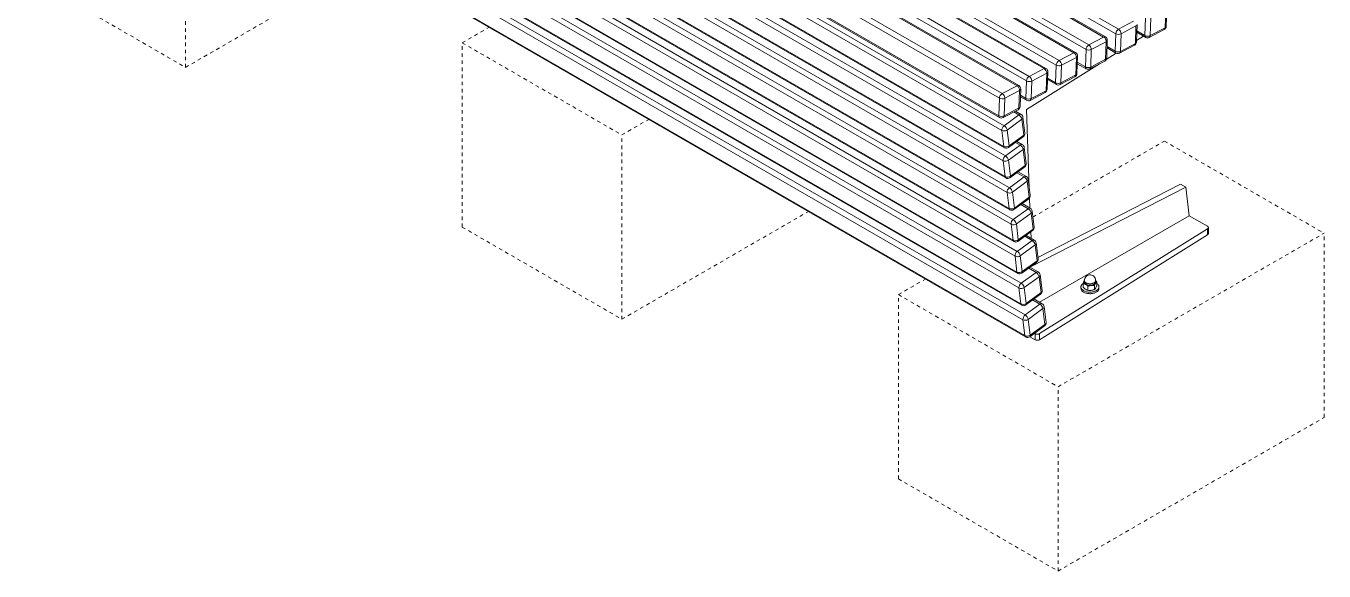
# Model space of a CAD drawing. Header units: inches. Extents: x -2 to 178, y 1 to 131.
# Drawn here: x 131.59 to 168.2, y 24.3 to 39.67 of the extents above; entities that cross this region are included whole.
import ezdxf

# ---------------------------------------------------------------- set-up
doc = ezdxf.new("R2010")
doc.units = ezdxf.units.IN
doc.linetypes.add('HIDDEN', pattern=[1.905, 1.27, -0.635])
doc.layers.add('ZANO_R', color=7, linetype='Continuous', lineweight=0)
doc.layers.add('ZANO_R_przerywana', color=250, linetype='HIDDEN', lineweight=0)

msp = doc.modelspace()

# ---------------------------------------------------------------- linework, layer by layer
at = {"layer": 'ZANO_R'}
for p, q in [((162.3278, 39.45193), (135.4726, 54.9551)), ((135.55072, 55.08309), (162.40592, 39.57991)), ((134.7113, 54.63947), (161.5665, 39.13629)), ((161.98621, 39.3581), (135.13101, 54.86128)), ((162.03608, 39.3616), (135.18088, 54.86478)), ((133.87189, 54.19586), (160.72709, 38.69268)), ((161.1468, 38.91449), (134.2916, 54.41767)), ((161.19667, 38.91799), (134.34147, 54.42117)), ((161.48839, 39.00831), (134.63319, 54.51149)), ((160.30738, 38.47087), (133.45218, 53.97405)), ((160.35726, 38.47437), (133.50205, 53.97755)), ((160.64898, 38.5647), (133.79377, 54.06787)), ((159.54299, 37.98395), (132.68778, 53.48713)), ((159.59286, 37.98745), (132.73765, 53.49063)), ((159.80956, 38.12108), (132.95436, 53.62426)), ((133.03248, 53.75224), (159.88768, 38.24907)), ((159.04516, 37.63416), (132.18996, 53.13734)), ((132.26808, 53.26532), (159.12328, 37.76215)), ((132.17222, 52.64244), (159.02742, 37.13926)), ((132.19413, 52.59017), (159.04933, 37.08699)), ((132.3234, 52.36111), (159.17861, 36.85793)), ((159.11423, 36.7234), (132.25903, 52.22657)), ((132.31489, 51.77804), (159.1701, 36.27486)), ((132.3362, 51.7406), (159.19141, 36.23742)), ((159.15095, 35.86963), (132.29574, 51.37281)), ((132.36012, 51.50734), (159.21532, 36.00416)), ((132.35161, 50.92427), (159.20681, 35.42109)), ((132.37292, 50.88683), (159.22812, 35.38365)), ((132.47184, 50.61027), (159.32704, 35.10709)), ((159.26267, 34.97255), (132.40747, 50.47573)), ((132.46333, 50.02719), (159.31854, 34.52402)), ((132.48464, 49.98976), (159.33984, 34.48658)), ((159.3744, 34.07548), (132.5192, 49.57866)), ((132.58357, 49.71319), (159.43877, 34.21001)), ((132.57506, 49.13012), (159.43026, 33.62694)), ((132.59637, 49.09268), (159.45157, 33.58951)), ((132.6953, 48.81612), (159.5505, 33.31294)), ((159.48613, 33.17841), (132.63092, 48.68158)), ((132.68679, 48.23305), (159.54199, 32.72987)), ((132.7081, 48.19561), (159.5633, 32.69243)), ((159.59785, 32.28133), (132.74265, 47.78451)), ((132.80702, 47.91905), (159.66222, 32.41587)), ((132.79851, 47.33597), (159.65371, 31.83279)), ((132.81982, 47.29854), (159.67502, 31.79536)), ((159.70958, 31.38426), (132.85438, 46.88744)), ((132.91875, 47.02197), (159.77395, 31.51879)), ((132.91024, 46.4389), (159.76544, 30.93572)), ((132.93155, 46.40146), (159.78675, 30.89828)), ((163.71915, 39.61875), (163.73688, 40.11365)), ((163.75015, 39.65825), (163.76789, 40.15316)), ((162.40592, 39.57991), (162.82562, 39.80172)), ((162.89747, 39.67004), (162.47776, 39.44823)), ((162.87973, 39.17513), (162.89747, 39.67004)), ((162.91074, 39.21464), (162.92848, 39.70954)), ((163.14948, 39.40064), (163.16722, 39.89554)), ((163.27399, 39.34645), (163.6937, 39.56826)), ((163.31718, 39.89184), (163.29944, 39.39694)), ((163.29944, 39.39694), (163.71915, 39.61875)), ((161.5665, 39.13629), (161.98621, 39.3581)), ((162.05806, 39.22642), (161.63835, 39.00461)), ((162.04032, 38.73152), (162.05806, 39.22642)), ((162.07132, 38.77102), (162.08906, 39.26593)), ((162.31006, 38.95702), (162.3278, 39.45193)), ((162.47776, 39.44823), (162.46003, 38.95333)), ((162.46003, 38.95333), (162.87973, 39.17513)), ((163.10793, 39.385), (162.91243, 39.26178)), ((162.92072, 39.49308), (163.17139, 39.34837)), ((162.92211, 39.53189), (163.14948, 39.40064)), ((160.72709, 38.69268), (161.1468, 38.91449)), ((161.23191, 38.32741), (161.24965, 38.82231)), ((161.47065, 38.51341), (161.48839, 39.00831)), ((161.63835, 39.00461), (161.62061, 38.50971)), ((162.33961, 38.90075), (162.05803, 38.72328)), ((162.0813, 39.04946), (162.33197, 38.90476)), ((162.08269, 39.08828), (162.31006, 38.95702)), ((162.43458, 38.90284), (162.85429, 39.12464)), ((161.86704, 38.6029), (159.8147, 37.30936)), ((159.88768, 38.24907), (160.30738, 38.47087)), ((160.63124, 38.06979), (160.64898, 38.5647)), ((160.79894, 38.561), (160.7812, 38.0661)), ((161.21864, 38.78281), (160.79894, 38.561)), ((161.20091, 38.2879), (161.21864, 38.78281)), ((161.24189, 38.60585), (161.49256, 38.46114)), ((161.24328, 38.64467), (161.47065, 38.51341)), ((161.59517, 38.45922), (162.01487, 38.68103)), ((161.62061, 38.50971), (162.04032, 38.73152)), ((159.79182, 37.62618), (159.80956, 38.12108)), ((159.95952, 38.11739), (159.94179, 37.62248)), ((160.37923, 38.33919), (159.95952, 38.11739)), ((160.36149, 37.84429), (160.37923, 38.33919)), ((160.3925, 37.8838), (160.41024, 38.3787)), ((160.40248, 38.16223), (160.65315, 38.01753)), ((160.40387, 38.20105), (160.63124, 38.06979)), ((160.75575, 38.01561), (161.17546, 38.23742)), ((160.7812, 38.0661), (161.20091, 38.2879)), ((159.12328, 37.76215), (159.54299, 37.98395)), ((159.61483, 37.85227), (159.19513, 37.63047)), ((159.59709, 37.35737), (159.61483, 37.85227)), ((159.6281, 37.39688), (159.64584, 37.89178)), ((159.63947, 37.71413), (159.79182, 37.62618)), ((159.91634, 37.57199), (160.33605, 37.7938)), ((159.94179, 37.62248), (160.36149, 37.84429)), ((159.02742, 37.13926), (159.04516, 37.63416)), ((159.19513, 37.63047), (159.17739, 37.13556)), ((159.17739, 37.13556), (159.59709, 37.35737)), ((159.63808, 37.67532), (159.81373, 37.57391)), ((159.15194, 37.08507), (159.57165, 37.30688)), ((159.17861, 36.85793), (159.59496, 37.16279)), ((159.67995, 37.03939), (159.2636, 36.73453)), ((159.59496, 37.16279), (159.45351, 37.24445)), ((159.65797, 37.17457), (159.49706, 37.26747)), ((159.73581, 36.59086), (159.67995, 37.03939)), ((159.76607, 36.64727), (159.71021, 37.09581)), ((159.8147, 37.30936), (159.88958, 35.09661)), ((159.1701, 36.27486), (159.11423, 36.7234)), ((159.2636, 36.73453), (159.31946, 36.28599)), ((159.21532, 36.00416), (159.63167, 36.30903)), ((159.30712, 36.2437), (159.72347, 36.54857)), ((159.31946, 36.28599), (159.73581, 36.59086)), ((159.63167, 36.30903), (159.50008, 36.38499)), ((159.69468, 36.32081), (159.53685, 36.41192)), ((159.80278, 35.7935), (159.74692, 36.24204)), ((159.71666, 36.18562), (159.30031, 35.88076)), ((159.30031, 35.88076), (159.35617, 35.43222)), ((159.77252, 35.73709), (159.71666, 36.18562)), ((159.20681, 35.42109), (159.15095, 35.86963)), ((159.34383, 35.38994), (159.76018, 35.6948)), ((159.35617, 35.43222), (159.77252, 35.73709)), ((159.7434, 35.41195), (159.53679, 35.53122)), ((159.80641, 35.42373), (159.57356, 35.55815)), ((159.32704, 35.10709), (159.7434, 35.41195)), ((159.82839, 35.28855), (159.41204, 34.98369)), ((159.88425, 34.84001), (159.82839, 35.28855)), ((159.91451, 34.89643), (159.85864, 35.34497)), ((160.13295, 33.1425), (164.1503, 35.21093)), ((164.1503, 35.21093), (164.30033, 35.12432)), ((159.31854, 34.52402), (159.26267, 34.97255)), ((159.41204, 34.98369), (159.4679, 34.53515)), ((159.45556, 34.49286), (159.87191, 34.79772)), ((159.4679, 34.53515), (159.88425, 34.84001)), ((159.89872, 34.82634), (159.90868, 34.53212)), ((159.96419, 32.89175), (164.30033, 35.12432)), ((164.30033, 35.12432), (164.40097, 34.31618)), ((159.43877, 34.21001), (159.85512, 34.51488)), ((159.85512, 34.51488), (159.64851, 34.63415)), ((159.91814, 34.52666), (159.68529, 34.66108)), ((160.02623, 33.99936), (159.97037, 34.44789)), ((159.43026, 33.62694), (159.3744, 34.07548)), ((159.94011, 34.39148), (159.52376, 34.08661)), ((159.52376, 34.08661), (159.57962, 33.63808)), ((159.99598, 33.94294), (159.94011, 34.39148)), ((164.40097, 34.31618), (160.17852, 31.87861)), ((164.91524, 34.0193), (164.40097, 34.31618)), ((159.56728, 33.59579), (159.98363, 33.90065)), ((159.57962, 33.63808), (159.99598, 33.94294)), ((159.96685, 33.6178), (159.76024, 33.73708)), ((160.02986, 33.62958), (159.79702, 33.764)), ((159.93134, 33.86236), (159.93741, 33.68295)), ((160.17831, 30.99355), (164.91753, 33.95139)), ((160.17831, 30.8203), (164.91753, 33.77814)), ((164.91753, 33.77814), (164.91753, 33.95139)), ((164.9401, 33.81141), (164.9401, 33.98466)), ((159.5505, 33.31294), (159.96685, 33.6178)), ((160.05184, 33.4944), (159.63549, 33.18954)), ((160.1077, 33.04587), (160.05184, 33.4944)), ((160.13796, 33.10228), (160.0821, 33.55082)), ((159.54199, 32.72987), (159.48613, 33.17841)), ((159.63549, 33.18954), (159.69135, 32.741)), ((159.67901, 32.69871), (160.09536, 33.00358)), ((159.69135, 32.741), (160.1077, 33.04587)), ((159.66222, 32.41587), (160.07857, 32.72073)), ((160.16356, 32.59733), (159.74721, 32.29247)), ((160.07857, 32.72073), (159.87197, 32.84)), ((160.14159, 32.73251), (159.90874, 32.86693)), ((159.96367, 32.90715), (159.96419, 32.89175)), ((160.21943, 32.14879), (160.16356, 32.59733)), ((160.24969, 32.20521), (160.19382, 32.65374)), ((159.65371, 31.83279), (159.59785, 32.28133)), ((159.74721, 32.29247), (159.80308, 31.84393)), ((161.34532, 32.30944), (161.34532, 32.26613)), ((161.40811, 32.41244), (161.40811, 32.2986)), ((161.43865, 32.47857), (161.4408, 32.48213)), ((161.4408, 32.4819), (161.43865, 32.47857)), ((161.4408, 32.49135), (161.4408, 32.45237)), ((161.53885, 32.32814), (161.53885, 32.2143)), ((161.73068, 32.35136), (161.73068, 32.23752)), ((161.75906, 32.45237), (161.75906, 32.49135)), ((161.79176, 32.45888), (161.79176, 32.34504)), ((161.85454, 32.26613), (161.85454, 32.30944)), ((159.79074, 31.80164), (160.20709, 32.1065)), ((159.80308, 31.84393), (160.21943, 32.14879)), ((160.1903, 31.82366), (159.98369, 31.94293)), ((160.25332, 31.83544), (160.02047, 31.96986)), ((159.77395, 31.51879), (160.1903, 31.82366)), ((160.27529, 31.70025), (159.85894, 31.39539)), ((160.33115, 31.25172), (160.27529, 31.70025)), ((160.36141, 31.30813), (160.30555, 31.75667)), ((159.76544, 30.93572), (159.70958, 31.38426)), ((159.85894, 31.39539), (159.9148, 30.94686)), ((159.90246, 30.90457), (160.31881, 31.20943)), ((159.9148, 30.94686), (160.33115, 31.25172)), ((159.90475, 30.90624), (160.056, 30.81892)), ((160.03705, 31.00311), (160.056, 30.99217)), ((160.056, 30.81892), (160.056, 30.99217)), ((160.17831, 30.99355), (160.17831, 30.8203))]:
    msp.add_line(p, q, dxfattribs=at)
at = {"layer": 'ZANO_R', "flags": 128}
for points in [[(161.40811, 32.40609), (161.39851, 32.39934), (161.38442, 32.3877), (161.37234, 32.37532), (161.36239, 32.36234), (161.35465, 32.34885), (161.34921, 32.335), (161.3461, 32.32092), (161.34537, 32.30672), (161.34701, 32.29255), (161.35102, 32.27854), (161.35734, 32.26481), (161.36594, 32.2515), (161.37672, 32.23874), (161.38958, 32.22663)], [(161.38958, 32.22663), (161.4044, 32.2153), (161.42106, 32.20484), (161.43938, 32.19536), (161.4592, 32.18695), (161.48033, 32.17968), (161.50259, 32.17362), (161.52575, 32.16883), (161.5496, 32.16536), (161.57392, 32.16322), (161.59849, 32.16246), (161.62307, 32.16306), (161.64743, 32.16504), (161.67135, 32.16836), (161.69461, 32.173), (161.71697, 32.17891), (161.73825, 32.18604), (161.75824, 32.19432), (161.77674, 32.20368), (161.7936, 32.21402), (161.80865, 32.22526), (161.82175, 32.23728), (161.83277, 32.24998), (161.84163, 32.26323), (161.84823, 32.27691), (161.85251, 32.29089), (161.85443, 32.30505), (161.85397, 32.31925), (161.85114, 32.33336), (161.84597, 32.34725), (161.8385, 32.36078), (161.82881, 32.37383), (161.81697, 32.38628), (161.80311, 32.39802), (161.79176, 32.40609)], [(161.38958, 32.18332), (161.4044, 32.17198), (161.42106, 32.16153), (161.43938, 32.15205), (161.4592, 32.14364), (161.48033, 32.13637), (161.50259, 32.13031), (161.52575, 32.12552), (161.5496, 32.12204), (161.57392, 32.11991), (161.59849, 32.11915), (161.62307, 32.11975), (161.64743, 32.12172), (161.67135, 32.12505), (161.69461, 32.12968), (161.71697, 32.13559), (161.73825, 32.14273), (161.75824, 32.15101), (161.77674, 32.16037), (161.7936, 32.17071), (161.80865, 32.18195), (161.82175, 32.19397), (161.83277, 32.20666), (161.84163, 32.21991), (161.84823, 32.2336), (161.85251, 32.24758), (161.85443, 32.26174), (161.85454, 32.26613)], [(161.63368, 32.35513), (161.61441, 32.35348), (161.59493, 32.35315), (161.57553, 32.35416), (161.55647, 32.35649), (161.53802, 32.3601), (161.52043, 32.36494), (161.50397, 32.37095), (161.48885, 32.37805), (161.47529, 32.38612), (161.46348, 32.39507), (161.45358, 32.40476), (161.44574, 32.41505), (161.44007, 32.42581), (161.43664, 32.43688), (161.4355, 32.44811), (161.43667, 32.45934), (161.44013, 32.4704), (161.4408, 32.47195)], [(161.63259, 32.40144), (161.61358, 32.39982), (161.59437, 32.39954), (161.57524, 32.4006), (161.55647, 32.40298), (161.53834, 32.40665), (161.5211, 32.41155), (161.50501, 32.41762), (161.49031, 32.42476), (161.4772, 32.43287), (161.46589, 32.44184), (161.45653, 32.45153), (161.44926, 32.4618), (161.44419, 32.4725), (161.44139, 32.48347), (161.4408, 32.49135)], [(161.44956, 32.42231), (161.45653, 32.41255), (161.46589, 32.40286), (161.4772, 32.39389), (161.49031, 32.38578), (161.50501, 32.37864), (161.5211, 32.37257), (161.53834, 32.36767), (161.55647, 32.364), (161.57524, 32.36162), (161.59437, 32.36056), (161.61358, 32.36084), (161.63259, 32.36246)], [(161.75906, 32.49135), (161.75896, 32.48814), (161.75713, 32.47709), (161.75301, 32.46626), (161.74666, 32.45579), (161.73816, 32.44584), (161.72765, 32.43655), (161.71528, 32.42806), (161.70123, 32.4205), (161.68569, 32.41397), (161.66891, 32.40856), (161.65112, 32.40437), (161.63259, 32.40144)], [(161.75906, 32.47195), (161.7618, 32.46476), (161.76409, 32.45359), (161.76407, 32.44234), (161.76175, 32.43117), (161.75716, 32.42024), (161.75036, 32.4097), (161.74145, 32.3997), (161.73056, 32.39038), (161.71783, 32.38186), (161.70344, 32.37428), (161.6876, 32.36773), (161.67053, 32.36231), (161.65247, 32.35809), (161.63368, 32.35513)]]:
    msp.add_lwpolyline(points, dxfattribs=at)
at = {"layer": 'ZANO_R'}
for centre, radius, start, end in [((162.48902, 39.44135), 0.16157, 120.955535, 176.248622), ((162.32149, 39.4484), 0.15627, 359.935765, 57.299374), ((162.87935, 39.71618), 0.04958, 291.445042, 352.304408), ((163.64413, 39.66205), 0.10609, 297.855622, 357.947205), ((163.66389, 39.61494), 0.05538, 302.559858, 3.944691), ((163.70102, 39.66489), 0.04958, 291.445042, 352.304408), ((162.01424, 39.31582), 0.05073, 64.491192, 123.539462), ((161.90178, 39.2266), 0.15627, 359.935765, 57.299374), ((161.98304, 39.26973), 0.10609, 357.947205, 60.002688), ((162.03993, 39.27256), 0.04958, 291.445042, 352.304408), ((162.40649, 39.60045), 0.16808, 242.086091, 295.089821), ((162.80472, 39.21844), 0.10609, 297.855622, 357.947205), ((162.82448, 39.17132), 0.05538, 302.559858, 3.944691), ((162.86161, 39.22128), 0.04958, 291.445042, 352.304408), ((163.20309, 39.39238), 0.05424, 171.247728, 234.235438), ((163.22816, 39.54917), 0.16808, 242.086091, 295.089821), ((163.22442, 39.44025), 0.10609, 240.002688, 297.855622), ((163.24419, 39.39313), 0.05538, 302.559858, 3.944691), ((161.17482, 38.87221), 0.05073, 64.491192, 123.539462), ((161.06237, 38.78298), 0.15627, 359.935765, 57.299374), ((161.14363, 38.82611), 0.10609, 357.947205, 60.002688), ((161.20052, 38.82895), 0.04958, 291.445042, 352.304408), ((161.64961, 38.99774), 0.16157, 120.955535, 176.248622), ((161.56708, 39.15684), 0.16808, 242.086091, 295.089821), ((161.48208, 39.00479), 0.15627, 359.935765, 57.299374), ((162.36367, 38.94877), 0.05424, 171.247728, 234.235438), ((162.38875, 39.10555), 0.16808, 242.086091, 295.089821), ((162.38501, 38.99663), 0.10609, 240.002688, 297.855622), ((162.40477, 38.94952), 0.05538, 302.559858, 3.944691), ((160.33541, 38.42859), 0.05073, 64.491192, 123.539462), ((160.22296, 38.33937), 0.15627, 359.935765, 57.299374), ((160.30422, 38.3825), 0.10609, 357.947205, 60.002688), ((160.8102, 38.55413), 0.16157, 120.955535, 176.248622), ((160.72766, 38.71322), 0.16808, 242.086091, 295.089821), ((160.64266, 38.56117), 0.15627, 359.935765, 57.299374), ((161.52426, 38.50515), 0.05424, 171.247728, 234.235438), ((161.54934, 38.66194), 0.16808, 242.086091, 295.089821), ((161.5456, 38.55302), 0.10609, 240.002688, 297.855622), ((161.56536, 38.5059), 0.05538, 302.559858, 3.944691), ((161.9653, 38.77482), 0.10609, 297.855622, 357.947205), ((161.98507, 38.72771), 0.05538, 302.559858, 3.944691), ((162.02219, 38.77766), 0.04958, 291.445042, 352.304408), ((159.97078, 38.11051), 0.16157, 120.955535, 176.248622), ((159.88825, 38.26961), 0.16808, 242.086091, 295.089821), ((159.80325, 38.11756), 0.15627, 359.935765, 57.299374), ((160.36111, 38.38534), 0.04958, 291.445042, 352.304408), ((161.12589, 38.33121), 0.10609, 297.855622, 357.947205), ((161.14565, 38.28409), 0.05538, 302.559858, 3.944691), ((161.18278, 38.33405), 0.04958, 291.445042, 352.304408), ((159.20638, 37.62359), 0.16157, 120.955535, 176.248622), ((159.03885, 37.63064), 0.15627, 359.935765, 57.299374), ((159.57101, 37.94167), 0.05073, 64.491192, 123.539462), ((159.45856, 37.85245), 0.15627, 359.935765, 57.299374), ((159.53982, 37.89558), 0.10609, 357.947205, 60.002688), ((159.59671, 37.89842), 0.04958, 291.445042, 352.304408), ((160.28648, 37.8876), 0.10609, 297.855622, 357.947205), ((160.30624, 37.84048), 0.05538, 302.559858, 3.944691), ((160.34337, 37.89043), 0.04958, 291.445042, 352.304408), ((160.68485, 38.06154), 0.05424, 171.247728, 234.235438), ((160.70992, 38.21832), 0.16808, 242.086091, 295.089821), ((160.70618, 38.1094), 0.10609, 240.002688, 297.855622), ((160.72595, 38.06229), 0.05538, 302.559858, 3.944691), ((159.12385, 37.78269), 0.16808, 242.086091, 295.089821), ((159.52208, 37.40068), 0.10609, 297.855622, 357.947205), ((159.54184, 37.35356), 0.05538, 302.559858, 3.944691), ((159.57897, 37.40351), 0.04958, 291.445042, 352.304408), ((159.84543, 37.61793), 0.05424, 171.247728, 234.235438), ((159.87051, 37.77471), 0.16808, 242.086091, 295.089821), ((159.86677, 37.66579), 0.10609, 240.002688, 297.855622), ((159.88653, 37.61867), 0.05538, 302.559858, 3.944691), ((159.08104, 37.13101), 0.05424, 171.247728, 234.235438), ((159.10611, 37.28779), 0.16808, 242.086091, 295.089821), ((159.10237, 37.17887), 0.10609, 240.002688, 297.855622), ((159.12213, 37.13175), 0.05538, 302.559858, 3.944691), ((159.63564, 37.11959), 0.05934, 67.897043, 133.280844), ((159.49871, 37.00554), 0.18437, 10.580508, 58.532338), ((159.60493, 37.0827), 0.10609, 7.099365, 60.002688), ((159.64773, 37.093), 0.06254, 301.007887, 2.578591), ((159.27322, 36.72999), 0.15912, 126.483792, 182.375776), ((159.1796, 36.85391), 0.14597, 243.397066, 305.129813), ((159.08236, 36.70068), 0.18437, 10.580508, 58.532338), ((159.6608, 36.63416), 0.10609, 306.212569, 7.099365), ((159.70359, 36.64446), 0.06254, 301.007887, 2.578591), ((159.23546, 36.40538), 0.14597, 243.397066, 305.129813), ((159.21759, 36.27711), 0.04755, 182.713683, 236.584601), ((159.24445, 36.3293), 0.10609, 240.002688, 306.212569), ((159.27821, 36.27509), 0.04267, 312.651213, 14.813015), ((159.67235, 36.26582), 0.05934, 67.897043, 133.280844), ((159.53543, 36.15177), 0.18437, 10.580508, 58.532338), ((159.64164, 36.22893), 0.10609, 7.099365, 60.002688), ((159.68444, 36.23923), 0.06254, 301.007887, 2.578591), ((159.69456, 36.57995), 0.04267, 312.651213, 14.813015), ((159.30993, 35.87622), 0.15912, 126.483792, 182.375776), ((159.21631, 36.00014), 0.14597, 243.397066, 305.129813), ((159.11908, 35.84691), 0.18437, 10.580508, 58.532338), ((159.69751, 35.78039), 0.10609, 306.212569, 7.099365), ((159.73127, 35.72618), 0.04267, 312.651213, 14.813015), ((159.7403, 35.79069), 0.06254, 301.007887, 2.578591), ((159.27218, 35.55161), 0.14597, 243.397066, 305.129813), ((159.2543, 35.42334), 0.04755, 182.713683, 236.584601), ((159.28116, 35.47553), 0.10609, 240.002688, 306.212569), ((159.31492, 35.42132), 0.04267, 312.651213, 14.813015), ((159.78408, 35.36875), 0.05934, 67.897043, 133.280844), ((159.64715, 35.2547), 0.18437, 10.580508, 58.532338), ((159.75337, 35.33186), 0.10609, 7.099365, 60.002688), ((159.79617, 35.34215), 0.06254, 301.007887, 2.578591), ((159.42166, 34.97915), 0.15912, 126.483792, 182.375776), ((159.32804, 35.10307), 0.14597, 243.397066, 305.129813), ((159.2308, 34.94983), 0.18437, 10.580508, 58.532338), ((159.80923, 34.88332), 0.10609, 306.212569, 7.099365), ((159.843, 34.82911), 0.04267, 312.651213, 14.813015), ((159.85203, 34.89362), 0.06254, 301.007887, 2.578591), ((159.3839, 34.65453), 0.14597, 243.397066, 305.129813), ((159.36603, 34.52627), 0.04755, 182.713683, 236.584601), ((159.39288, 34.57846), 0.10609, 240.002688, 306.212569), ((159.42665, 34.52424), 0.04267, 312.651213, 14.813015), ((159.89581, 34.47167), 0.05934, 67.897043, 133.280844), ((159.75888, 34.35762), 0.18437, 10.580508, 58.532338), ((159.8651, 34.43478), 0.10609, 7.099365, 60.002688), ((159.90789, 34.44508), 0.06254, 301.007887, 2.578591), ((159.53339, 34.08208), 0.15912, 126.483792, 182.375776), ((159.43977, 34.206), 0.14597, 243.397066, 305.129813), ((159.34253, 34.05276), 0.18437, 10.580508, 58.532338), ((159.92096, 33.98624), 0.10609, 306.212569, 7.099365), ((159.95473, 33.93203), 0.04267, 312.651213, 14.813015), ((159.96376, 33.99654), 0.06254, 301.007887, 2.578591), ((164.90214, 33.98487), 0.03685, 294.697687, 69.168269), ((164.89907, 33.81495), 0.04118, 296.636759, 355.065695), ((159.49563, 33.75746), 0.14597, 243.397066, 305.129813), ((159.47776, 33.62919), 0.04755, 182.713683, 236.584601), ((159.50461, 33.68138), 0.10609, 240.002688, 306.212569), ((159.64511, 33.185), 0.15912, 126.483792, 182.375776), ((159.45425, 33.15569), 0.18437, 10.580508, 58.532338), ((159.53838, 33.62717), 0.04267, 312.651213, 14.813015), ((160.00753, 33.5746), 0.05934, 67.897043, 133.280844), ((159.8706, 33.46055), 0.18437, 10.580508, 58.532338), ((159.97682, 33.53771), 0.10609, 7.099365, 60.002688), ((160.01962, 33.54801), 0.06254, 301.007887, 2.578591), ((159.55149, 33.30892), 0.14597, 243.397066, 305.129813), ((160.03269, 33.08917), 0.10609, 306.212569, 7.099365), ((160.06645, 33.03496), 0.04267, 312.651213, 14.813015), ((160.07548, 33.09947), 0.06254, 301.007887, 2.578591), ((159.60735, 32.86039), 0.14597, 243.397066, 305.129813), ((159.58948, 32.73212), 0.04755, 182.713683, 236.584601), ((159.61634, 32.78431), 0.10609, 240.002688, 306.212569), ((159.6501, 32.73009), 0.04267, 312.651213, 14.813015), ((160.11926, 32.67753), 0.05934, 67.897043, 133.280844), ((159.98233, 32.56348), 0.18437, 10.580508, 58.532338), ((160.08855, 32.64063), 0.10609, 7.099365, 60.002688), ((160.13135, 32.65093), 0.06254, 301.007887, 2.578591), ((161.59993, 32.49135), 0.15913, 96.901926, 180), ((161.59993, 32.49135), 0.15913, 0, 96.901926), ((159.75684, 32.28793), 0.15912, 126.483792, 182.375776), ((159.66322, 32.41185), 0.14597, 243.397066, 305.129813), ((159.56598, 32.25861), 0.18437, 10.580508, 58.532338), ((161.45667, 32.2724), 0.11153, 183.226342, 233.01435), ((161.50241, 32.44745), 0.07095, 153.985108, 245.939051), ((161.49987, 32.45328), 0.05907, 180.880716, 211.613481), ((161.59855, 32.60204), 0.25252, 240.311753, 278.24648), ((161.6309, 32.50943), 0.14698, 270.657239, 326.600831), ((161.62856, 32.51913), 0.16711, 272.126756, 322.544268), ((161.70323, 32.45259), 0.05584, 334.460187, 359.768462), ((161.70838, 32.44809), 0.06105, 329.930837, 33.890429), ((160.14441, 32.1921), 0.10609, 306.212569, 7.099365), ((160.17818, 32.13788), 0.04267, 312.651213, 14.813015), ((160.18721, 32.20239), 0.06254, 301.007887, 2.578591), ((159.71908, 31.96331), 0.14597, 243.397066, 305.129813), ((159.70121, 31.83505), 0.04755, 182.713683, 236.584601), ((159.72806, 31.88723), 0.10609, 240.002688, 306.212569), ((159.86856, 31.39085), 0.15912, 126.483792, 182.375776), ((159.67771, 31.36154), 0.18437, 10.580508, 58.532338), ((159.76183, 31.83302), 0.04267, 312.651213, 14.813015), ((160.23099, 31.78045), 0.05934, 67.897043, 133.280844), ((160.09406, 31.6664), 0.18437, 10.580508, 58.532338), ((160.20028, 31.74356), 0.10609, 7.099365, 60.002688), ((160.24307, 31.75386), 0.06254, 301.007887, 2.578591), ((159.77494, 31.51477), 0.14597, 243.397066, 305.129813), ((160.25614, 31.29502), 0.10609, 306.212569, 7.099365), ((160.28991, 31.24081), 0.04267, 312.651213, 14.813015), ((160.29894, 31.30532), 0.06254, 301.007887, 2.578591), ((159.83081, 31.06624), 0.14597, 243.397066, 305.129813), ((159.81293, 30.93797), 0.04755, 182.713683, 236.584601), ((159.83979, 30.99016), 0.10609, 240.002688, 306.212569), ((159.87356, 30.93595), 0.04267, 312.651213, 14.813015), ((160.11588, 31.10641), 0.12899, 242.338764, 298.950043), ((160.11588, 30.93328), 0.12909, 242.362684, 298.926123)]:
    msp.add_arc(centre, radius, start, end, dxfattribs=at)
for points, knots in [([(161.43865, 32.47857), (161.43792, 32.47728), (161.43244, 32.46752), (161.4221, 32.44663), (161.4128, 32.4239), (161.40811, 32.41244)], [0, 0, 0, 0, 0.07008577, 0.53078223, 1, 1, 1, 1]), ([(161.40811, 32.41244), (161.41872, 32.40905), (161.44015, 32.40222), (161.4623, 32.38923), (161.47348, 32.38267)], [0, 0, 0, 0, 0.49545796, 1, 1, 1, 1]), ([(161.47348, 32.24407), (161.47193, 32.24509), (161.4602, 32.25276), (161.43807, 32.26973), (161.41816, 32.28892), (161.40811, 32.2986)], [0, 0, 0, 0, 0.070085768, 0.530782234, 1, 1, 1, 1]), ([(161.47348, 32.38267), (161.47503, 32.38166), (161.48676, 32.37398), (161.50889, 32.35701), (161.5288, 32.33783), (161.53885, 32.32814)], [0, 0, 0, 0, 0.07008577, 0.53078223, 1, 1, 1, 1]), ([(161.53885, 32.2143), (161.52824, 32.21769), (161.50681, 32.22452), (161.48466, 32.23752), (161.47348, 32.24407)], [0, 0, 0, 0, 0.49545796, 1, 1, 1, 1]), ([(161.53885, 32.32814), (161.55051, 32.33213), (161.57392, 32.34015), (161.60613, 32.34804), (161.62653, 32.35096), (161.63477, 32.35213)], [0, 0, 0, 0, 0.37142284, 0.74615035, 1, 1, 1, 1]), ([(161.63477, 32.21354), (161.62653, 32.21272), (161.60625, 32.21071), (161.57403, 32.21079), (161.55062, 32.21313), (161.53885, 32.2143)], [0, 0, 0, 0, 0.25384926, 0.62496254, 1, 1, 1, 1]), ([(161.63477, 32.35213), (161.64703, 32.35323), (161.67174, 32.35543), (161.70373, 32.35423), (161.7232, 32.35216), (161.73068, 32.35136)], [0, 0, 0, 0, 0.3778718, 0.76110633, 1, 1, 1, 1]), ([(161.73068, 32.23752), (161.7232, 32.23492), (161.70389, 32.22819), (161.6719, 32.21923), (161.6472, 32.21544), (161.63477, 32.21354)], [0, 0, 0, 0, 0.23889416, 0.61706424, 1, 1, 1, 1]), ([(161.73068, 32.35136), (161.73564, 32.36356), (161.74565, 32.38816), (161.756, 32.40766), (161.76122, 32.4175)], [0, 0, 0, 0, 0.49545796, 1, 1, 1, 1]), ([(161.76122, 32.2789), (161.76049, 32.27764), (161.75501, 32.26811), (161.74468, 32.25262), (161.73537, 32.24259), (161.73068, 32.23752)], [0, 0, 0, 0, 0.07008577, 0.53078223, 1, 1, 1, 1]), ([(161.79176, 32.45888), (161.7812, 32.4696), (161.77042, 32.48054), (161.75928, 32.48884), (161.75906, 32.48901)], [0, 0, 0, 0, 0.980023384, 1, 1, 1, 1]), ([(161.76122, 32.4175), (161.76194, 32.41876), (161.76742, 32.4283), (161.77776, 32.44379), (161.78706, 32.45382), (161.79176, 32.45888)], [0, 0, 0, 0, 0.07008577, 0.53078223, 1, 1, 1, 1]), ([(161.79176, 32.34504), (161.7868, 32.33285), (161.77679, 32.30824), (161.76644, 32.28874), (161.76122, 32.2789)], [0, 0, 0, 0, 0.49545796, 1, 1, 1, 1])]:
    msp.add_open_spline(points, degree=3, knots=knots, dxfattribs=at)
at = {"layer": 'ZANO_R_przerywana', "ltscale": 0.05}
for p, q in [((136.09499, 38.50117), (136.09499, 43.69861)), ((136.09499, 38.50117), (141.35587, 41.53821)), ((131.59412, 41.09947), (136.09499, 38.50117)), ((143.8965, 39.19489), (144.65577, 39.63321)), ((143.8965, 39.19489), (148.39737, 36.59659)), ((143.8965, 33.99745), (143.8965, 39.19489)), ((148.39737, 36.59659), (149.15665, 37.03491)), ((148.39737, 31.39915), (148.39737, 36.59659)), ((159.99103, 34.28203), (163.70034, 36.42337)), ((163.70034, 36.42337), (168.20121, 33.82508)), ((148.39737, 31.39915), (153.65825, 34.43619)), ((143.8965, 33.99745), (148.39737, 31.39915)), ((160.69976, 29.49458), (168.20121, 33.82508)), ((168.20121, 28.62764), (168.20121, 33.82508)), ((156.19889, 32.09288), (156.95816, 32.5312)), ((156.19889, 32.09288), (160.69976, 29.49458)), ((156.19889, 26.89544), (156.19889, 32.09288)), ((160.69976, 24.29714), (160.69976, 29.49458)), ((160.69976, 24.29714), (168.20121, 28.62764)), ((156.19889, 26.89544), (160.69976, 24.29714))]:
    msp.add_line(p, q, dxfattribs=at)

doc.saveas('drawing.dxf')
